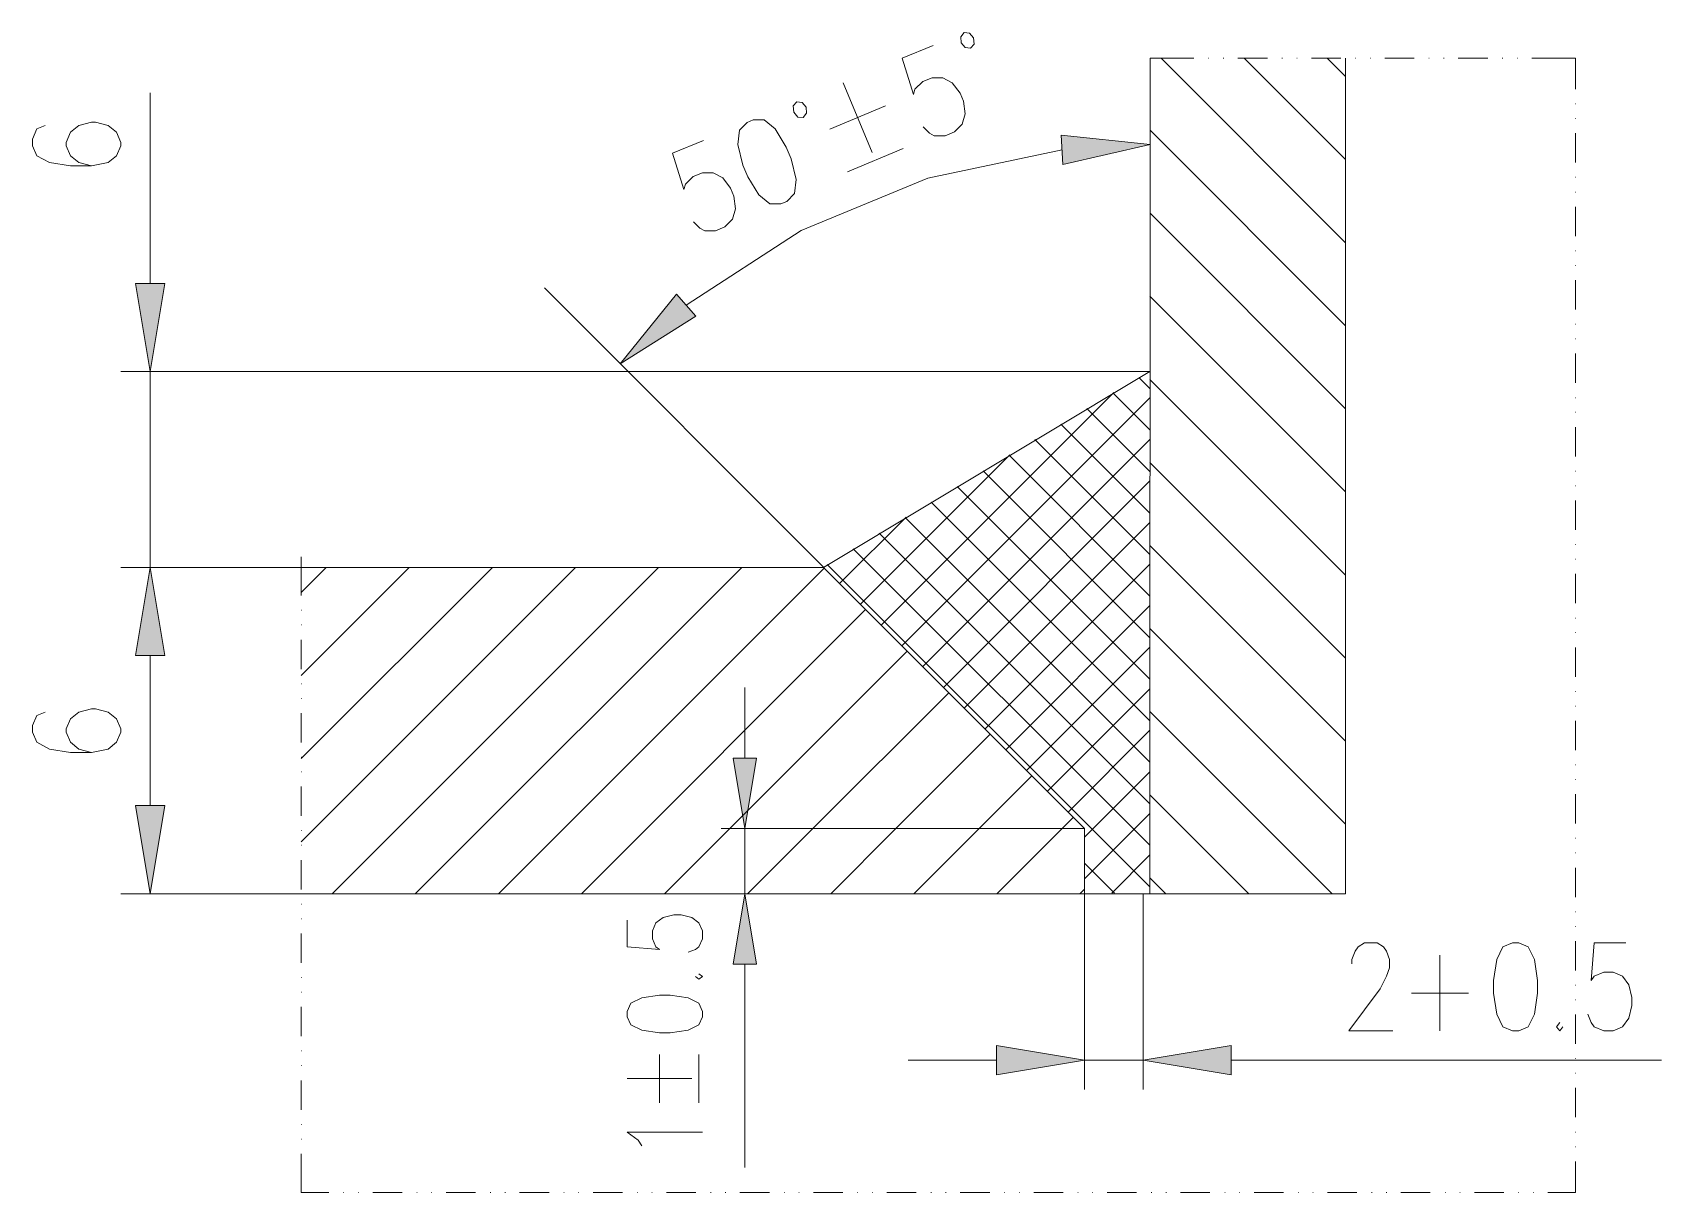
# Model space of a CAD drawing. Header units: millimetres. Extents: x 0 to 829, y 0 to 586.
# Drawn here: x 664.5 to 732.8, y 233.8 to 282.5 of the extents above; entities that cross this region are included whole.
import ezdxf

# ---------------------------------------------------------------- set-up
doc = ezdxf.new("R2010")
doc.units = ezdxf.units.MM

msp = doc.modelspace()

# ---------------------------------------------------------------- hatches: boundary and pattern name
h = msp.add_hatch(color=0)
h.dxf.hatch_style = 2
h.paths.add_polyline_path([(707.633417, 278.154694), (711.35875, 277.756056), (707.703972, 276.9235)])
h = msp.add_hatch(color=0)
h.dxf.hatch_style = 2
h.paths.add_polyline_path([(668.796111, 271.931694), (669.413472, 268.234583), (670.027306, 271.931694)])
h = msp.add_hatch(color=0)
h.dxf.hatch_style = 2
h.paths.add_polyline_path([(692.30875, 270.555861), (689.13375, 268.559139), (691.490306, 271.476611)])
h = msp.add_hatch(color=0)
h.dxf.hatch_style = 2
h.paths.add_polyline_path([(668.796111, 256.321278), (669.413472, 260.018389), (670.027306, 256.321278)])
h = msp.add_hatch(color=0)
h.dxf.hatch_style = 2
h.paths.add_polyline_path([(668.796111, 256.321278), (669.413472, 260.018389), (670.027306, 256.321278)])
h = msp.add_hatch(color=0)
h.dxf.hatch_style = 2
h.paths.add_polyline_path([(693.8645, 252.020917), (694.358389, 249.064639), (694.852278, 252.020917)])
h = msp.add_hatch(color=0)
h.dxf.hatch_style = 2
h.paths.add_polyline_path([(668.796111, 250.024194), (669.413472, 246.327083), (670.027306, 250.024194)])
h = msp.add_hatch(color=0)
h.dxf.hatch_style = 2
h.paths.add_polyline_path([(693.8645, 243.367278), (694.358389, 246.327083), (694.852278, 243.367278)])
h = msp.add_hatch(color=0)
h.dxf.hatch_style = 2
h.paths.add_polyline_path([(704.9135, 239.959444), (708.610611, 239.342083), (704.9135, 238.724722)])
h = msp.add_hatch(color=0)
h.dxf.hatch_style = 2
h.paths.add_polyline_path([(714.763056, 239.959444), (711.065944, 239.342083), (714.763056, 238.724722)])

# ---------------------------------------------------------------- linework, layer by layer
at = {"color": 0, "lineweight": 0}
for points in [[(703.957472, 282.236333), (703.788139, 282.433889), (703.562361, 282.455056), (703.42125, 282.282194), (703.438889, 282.021139), (703.608222, 281.823583), (703.834, 281.802417), (703.978639, 281.975278)], [(696.930139, 279.329444), (696.760806, 279.527), (696.535028, 279.544639), (696.390389, 279.375306), (696.411556, 279.11425), (696.580889, 278.913167), (696.806667, 278.895528), (696.951306, 279.068389)], [(694.453639, 278.683861), (694.132611, 278.359306), (694.072639, 277.763111), (694.280778, 276.898806), (694.481861, 276.408444), (694.947528, 275.649972), (695.409667, 275.268972), (695.868278, 275.268972), (696.129333, 275.374806), (696.450361, 275.699361), (696.510333, 276.295556), (696.302194, 277.163389), (696.101111, 277.650222), (695.635444, 278.412222), (695.173306, 278.789694), (694.714694, 278.793222)], [(707.633417, 278.154694), (711.35875, 277.756056), (707.703972, 276.9235)], [(668.796111, 271.931694), (669.413472, 268.234583), (670.027306, 271.931694)], [(692.30875, 270.555861), (689.13375, 268.559139), (691.490306, 271.476611)], [(668.796111, 256.321278), (669.413472, 260.018389), (670.027306, 256.321278)], [(668.796111, 256.321278), (669.413472, 260.018389), (670.027306, 256.321278)], [(693.8645, 252.020917), (694.358389, 249.064639), (694.852278, 252.020917)], [(668.796111, 250.024194), (669.413472, 246.327083), (670.027306, 250.024194)], [(693.8645, 243.367278), (694.358389, 246.327083), (694.852278, 243.367278)], [(726.559944, 244.270389), (726.164833, 244.094), (725.90025, 243.568361), (725.769722, 242.686417), (725.769722, 242.15725), (725.90025, 241.278833), (726.164833, 240.749667), (726.559944, 240.573278), (726.824528, 240.573278), (727.219639, 240.749667), (727.484222, 241.278833), (727.618278, 242.15725), (727.618278, 242.686417), (727.484222, 243.568361), (727.219639, 244.094), (726.824528, 244.270389)], [(689.430083, 241.165944), (689.581778, 240.830806), (690.033333, 240.605028), (690.781222, 240.492139), (691.232778, 240.492139), (691.984194, 240.605028), (692.43575, 240.830806), (692.587444, 241.165944), (692.587444, 241.391722), (692.43575, 241.730389), (691.984194, 241.956167), (691.232778, 242.069056), (690.781222, 242.069056), (690.033333, 241.956167), (689.581778, 241.730389), (689.430083, 241.391722)], [(704.9135, 239.959444), (708.610611, 239.342083), (704.9135, 238.724722)], [(714.763056, 239.959444), (711.065944, 239.342083), (714.763056, 238.724722)]]:
    msp.add_lwpolyline(points, close=True, dxfattribs=at)
for points in [[(702.264139, 281.915306), (700.962389, 281.375556), (701.438639, 279.858611), (701.498611, 280.077333), (701.823167, 280.398361), (702.21475, 280.560639), (702.669833, 280.560639), (703.064944, 280.341917), (703.396556, 279.908), (703.534139, 279.583444), (703.604694, 279.040167), (703.477694, 278.609778), (703.156667, 278.285222), (702.765083, 278.122944), (702.306472, 278.122944), (702.108917, 278.232306), (701.844333, 278.503944)], [(711.348167, 246.327083), (711.35875, 281.379083)], [(711.35875, 281.379083), (713.196722, 281.379083)], [(719.564361, 273.639139), (711.824417, 281.379083)], [(713.814083, 281.379083), (713.831722, 281.379083)], [(714.431444, 281.379083), (714.449083, 281.379083)], [(715.045278, 281.379083), (716.28, 281.379083)], [(719.564361, 277.124583), (715.309861, 281.379083)], [(716.893833, 281.379083), (716.911472, 281.379083)], [(717.511194, 281.379083), (717.528833, 281.379083)], [(718.128556, 281.379083), (719.35975, 281.379083)], [(719.564361, 280.610028), (718.795306, 281.379083)], [(719.564361, 246.327083), (719.564361, 281.379083)], [(719.977111, 281.379083), (719.99475, 281.379083)], [(720.590944, 281.379083), (720.608583, 281.379083)], [(721.208306, 281.379083), (722.4395, 281.379083)], [(723.056861, 281.379083), (723.0745, 281.379083)], [(723.674222, 281.379083), (723.691861, 281.379083)], [(724.288056, 281.379083), (725.522778, 281.379083)], [(726.136611, 281.379083), (726.15425, 281.379083)], [(726.753972, 281.379083), (726.771611, 281.379083)], [(727.371333, 281.379083), (729.205778, 281.379083)], [(729.205778, 280.080861), (729.205778, 281.379083)], [(698.489417, 280.3525), (699.699444, 277.424444)], [(669.413472, 271.931694), (669.413472, 279.925639)], [(697.921444, 278.405167), (700.263889, 279.375306)], [(729.205778, 279.4635), (729.223417, 279.4635)], [(729.205778, 278.846139), (729.223417, 278.846139)], [(665.010806, 278.553333), (664.658028, 278.412222), (664.481639, 277.988889), (664.481639, 277.706667), (664.658028, 277.283333), (665.187194, 277.001111), (666.065611, 276.86), (666.947556, 276.86), (667.653111, 277.001111), (668.002361, 277.283333), (668.17875, 277.706667), (668.17875, 277.847778), (668.002361, 278.271111), (667.653111, 278.553333), (667.123944, 278.690917), (666.947556, 278.690917), (666.418389, 278.553333), (666.065611, 278.271111), (665.89275, 277.847778), (665.89275, 277.706667), (666.065611, 277.283333), (666.418389, 277.001111), (666.947556, 276.86)], [(719.564361, 270.153694), (711.35875, 278.359306)], [(729.205778, 276.997583), (729.205778, 278.232306)], [(692.633306, 277.932444), (691.331556, 277.392694), (691.807806, 275.87575), (691.867778, 276.090944), (692.192333, 276.4155), (692.583917, 276.577778), (693.039, 276.57425), (693.434111, 276.359056), (693.765722, 275.925139), (693.903306, 275.597056), (693.973861, 275.057306), (693.846861, 274.623389), (693.525833, 274.298833), (693.13425, 274.136556), (692.675639, 274.140083), (692.478083, 274.245917), (692.2135, 274.517556)], [(707.668694, 277.540861), (702.041889, 276.344944), (696.725528, 274.147139), (691.899528, 271.014472)], [(698.662278, 276.616583), (701.004722, 277.586722)], [(729.205778, 276.38375), (729.223417, 276.38375)], [(729.205778, 275.766389), (729.223417, 275.766389)], [(719.564361, 266.66825), (711.35875, 274.877389)], [(729.205778, 273.917833), (729.205778, 275.149028)], [(729.205778, 273.300472), (729.223417, 273.300472)], [(729.205778, 272.686639), (729.223417, 272.686639)], [(729.205778, 270.838083), (729.205778, 272.069278)], [(685.955222, 271.744722), (697.663917, 260.025444)], [(719.564361, 263.182806), (711.355222, 271.391944)], [(729.205778, 270.220722), (729.223417, 270.220722)], [(729.205778, 269.603361), (729.223417, 269.603361)], [(729.205778, 267.754806), (729.205778, 268.989528)], [(711.348167, 268.234583), (668.17875, 268.234583)], [(669.413472, 260.018389), (669.413472, 268.234583)], [(711.348167, 268.234583), (697.656861, 260.018389)], [(711.355222, 267.5255), (710.889556, 267.991167)], [(719.564361, 259.697361), (711.355222, 267.9065)], [(709.841806, 267.359694), (700.094556, 257.612444)], [(711.355222, 265.782778), (709.799472, 267.335)], [(711.355222, 267.133917), (700.965917, 256.741083)], [(711.355222, 264.040056), (708.709389, 266.682361)], [(729.205778, 267.137444), (729.223417, 267.137444)], [(729.205778, 266.523611), (729.223417, 266.523611)], [(711.355222, 262.297333), (707.622833, 266.029722)], [(729.205778, 264.675056), (729.205778, 265.90625)], [(711.355222, 265.387667), (701.837278, 255.869722)], [(711.355222, 260.554611), (706.53275, 265.377083)], [(705.481472, 264.745611), (699.223194, 258.483806)], [(711.351694, 258.811889), (705.442667, 264.720917)], [(711.351694, 257.069167), (704.352583, 264.068278)], [(719.564361, 256.211917), (711.355222, 264.421056)], [(729.205778, 264.057694), (729.223417, 264.057694)], [(711.355222, 263.644944), (702.708639, 254.998361)], [(711.351694, 255.326444), (703.266028, 263.415639)], [(729.205778, 263.440333), (729.223417, 263.440333)], [(711.351694, 253.583722), (702.175944, 262.759472)], [(729.205778, 261.591778), (729.205778, 262.8265)], [(701.124667, 262.131528), (698.348306, 259.355167)], [(711.351694, 251.841), (701.085861, 262.106833)], [(711.355222, 261.902222), (703.58, 254.127)], [(711.351694, 250.101806), (699.995778, 261.454194)], [(675.749361, 258.833056), (675.749361, 260.455833)], [(711.348167, 248.359083), (698.909222, 260.801556)], [(719.564361, 252.726472), (711.355222, 260.935611)], [(729.205778, 260.977944), (729.223417, 260.977944)], [(729.205778, 260.360583), (729.223417, 260.360583)], [(675.749361, 260.018389), (668.17875, 260.018389)], [(675.749361, 260.018389), (668.17875, 260.018389)], [(675.745833, 248.510778), (687.256972, 260.018389)], [(675.749361, 258.967111), (676.800639, 260.018389)], [(675.749361, 255.481667), (680.286083, 260.018389)], [(675.749361, 251.996222), (683.771528, 260.018389)], [(697.656861, 260.018389), (675.749361, 260.018389)], [(677.051111, 246.327083), (690.742417, 260.018389)], [(680.536556, 246.327083), (694.227861, 260.018389)], [(684.022, 246.327083), (697.685083, 259.990167)], [(708.610611, 249.064639), (697.656861, 260.018389)], [(711.348167, 246.616361), (697.819139, 260.145389)], [(711.351694, 260.1595), (704.451361, 253.255639)], [(729.205778, 258.512028), (729.205778, 259.743222)], [(711.351694, 258.416778), (705.322722, 252.384278)], [(675.749361, 258.219222), (675.767, 258.219222)], [(687.507444, 246.327083), (699.427806, 258.247444)], [(729.205778, 257.894667), (729.223417, 257.894667)], [(675.749361, 257.601861), (675.767, 257.601861)], [(675.749361, 255.753306), (675.749361, 256.9845)], [(719.564361, 249.241028), (711.351694, 257.453694)], [(729.205778, 257.280833), (729.223417, 257.280833)], [(669.413472, 256.321278), (669.413472, 250.024194)], [(669.413472, 256.321278), (669.413472, 252.624167)], [(690.992889, 246.327083), (701.170528, 256.504722)], [(711.351694, 256.670528), (706.194083, 251.512917)], [(729.205778, 255.432278), (729.205778, 256.663472)], [(675.749361, 255.135944), (675.767, 255.135944)], [(694.358389, 252.020917), (694.358389, 254.980722)], [(711.351694, 254.927806), (707.065444, 250.641556)], [(675.749361, 254.522111), (675.767, 254.522111)], [(697.215889, 249.064639), (702.91325, 254.762)], [(729.205778, 254.814917), (729.223417, 254.814917)], [(729.205778, 254.197556), (729.223417, 254.197556)], [(665.010806, 253.947083), (664.658028, 253.805972), (664.481639, 253.382639), (664.481639, 253.100417), (664.658028, 252.680611), (665.187194, 252.398389), (666.065611, 252.257278), (666.947556, 252.257278), (667.653111, 252.398389), (668.002361, 252.680611), (668.17875, 253.100417), (668.17875, 253.241528), (668.002361, 253.664861), (667.653111, 253.947083), (667.123944, 254.088194), (666.947556, 254.088194), (666.418389, 253.947083), (666.065611, 253.664861), (665.89275, 253.241528), (665.89275, 253.100417), (666.065611, 252.680611), (666.418389, 252.398389), (666.947556, 252.257278)], [(675.749361, 252.673556), (675.749361, 253.90475)], [(718.992861, 246.327083), (711.351694, 253.96825)], [(729.205778, 252.349), (729.205778, 253.583722)], [(700.701333, 249.064639), (704.655972, 253.019278)], [(711.351694, 253.185083), (707.936806, 249.770194)], [(675.749361, 252.056194), (675.767, 252.056194)], [(729.205778, 251.735167), (729.223417, 251.735167)], [(675.745833, 249.590278), (675.745833, 250.825)], [(675.749361, 251.438833), (675.767, 251.438833)], [(704.186778, 249.064639), (706.398694, 251.276556)], [(711.351694, 251.442361), (708.610611, 248.701278)], [(729.205778, 251.117806), (729.223417, 251.117806)], [(715.507417, 246.327083), (711.351694, 250.482806)], [(729.205778, 249.26925), (729.205778, 250.500444)], [(707.67575, 249.064639), (708.141417, 249.533833)], [(711.351694, 249.699639), (708.610611, 246.958556)], [(675.745833, 248.976444), (675.763472, 248.976444)], [(708.610611, 249.064639), (693.370611, 249.064639)], [(694.358389, 249.064639), (694.358389, 246.327083)], [(694.478333, 246.327083), (697.215889, 249.064639)], [(697.963778, 246.327083), (700.701333, 249.064639)], [(701.449222, 246.327083), (704.186778, 249.064639)], [(704.934667, 246.327083), (707.67575, 249.064639)], [(708.610611, 246.327083), (708.610611, 249.064639)], [(675.745833, 248.359083), (675.763472, 248.359083)], [(729.205778, 248.651889), (729.223417, 248.651889)], [(729.205778, 248.038056), (729.223417, 248.038056)], [(675.745833, 246.510528), (675.745833, 247.741722)], [(709.8665, 246.355306), (708.610611, 247.611194)], [(711.348167, 247.956917), (709.750083, 246.355306)], [(729.205778, 246.1895), (729.205778, 247.420694)], [(712.021972, 246.327083), (711.348167, 246.997361)], [(675.745833, 246.327083), (668.17875, 246.327083)], [(675.745833, 246.327083), (719.564361, 246.327083)], [(708.610611, 246.327083), (693.370611, 246.327083)], [(708.420111, 246.327083), (708.610611, 246.514056)], [(708.610611, 246.327083), (711.348167, 246.327083)], [(708.610611, 246.327083), (708.610611, 238.110889)], [(711.065944, 246.327083), (711.065944, 238.110889)], [(675.745833, 245.893167), (675.763472, 245.893167)], [(689.430083, 245.222889), (689.430083, 244.097528), (690.781222, 243.984639), (690.633056, 244.097528), (690.481361, 244.436194), (690.481361, 244.774861), (690.633056, 245.11), (690.932917, 245.335778), (691.384472, 245.448667), (691.684333, 245.448667), (692.135889, 245.335778), (692.43575, 245.11), (692.587444, 244.774861), (692.587444, 244.436194), (692.43575, 244.097528), (692.284056, 243.984639), (691.984194, 243.87175)], [(729.205778, 245.572139), (729.223417, 245.572139)], [(675.745833, 245.279333), (675.763472, 245.279333)], [(675.745833, 243.430778), (675.745833, 244.661972)], [(729.205778, 244.954778), (729.223417, 244.954778)], [(719.825417, 243.391972), (719.825417, 243.568361), (719.959472, 243.917611), (720.09, 244.094), (720.354583, 244.270389), (720.88375, 244.270389), (721.148333, 244.094), (721.278861, 243.917611), (721.409389, 243.568361), (721.409389, 243.215583), (721.278861, 242.862806), (721.014278, 242.333639), (719.694889, 240.573278), (721.543444, 240.573278)], [(729.205778, 243.106222), (729.205778, 244.340944)], [(731.315389, 244.270389), (729.992472, 244.270389), (729.861944, 242.686417), (729.992472, 242.862806), (730.391111, 243.039194), (730.786222, 243.039194), (731.181333, 242.862806), (731.445917, 242.510028), (731.576444, 241.980861), (731.576444, 241.631611), (731.445917, 241.102444), (731.181333, 240.749667), (730.786222, 240.573278), (730.391111, 240.573278), (729.992472, 240.749667), (729.861944, 240.926056), (729.727889, 241.278833)], [(694.358389, 243.367278), (694.358389, 234.840639)], [(723.522528, 243.74475), (723.522528, 240.573278)], [(675.745833, 242.813417), (675.763472, 242.813417)], [(692.284056, 242.859278), (692.43575, 242.746389), (692.587444, 242.859278), (692.43575, 242.972167)], [(675.745833, 242.196056), (675.763472, 242.196056)], [(722.333667, 242.15725), (724.711389, 242.15725)], [(729.205778, 242.492389), (729.223417, 242.492389)], [(675.745833, 240.3475), (675.745833, 241.582222)], [(729.205778, 241.875028), (729.223417, 241.875028)], [(729.205778, 240.026472), (729.205778, 241.257667)], [(728.542556, 240.926056), (728.4085, 240.749667), (728.542556, 240.573278), (728.673083, 240.749667)], [(675.745833, 239.733667), (675.763472, 239.733667)], [(690.781222, 237.560556), (690.781222, 239.589028)], [(692.43575, 237.560556), (692.43575, 239.589028)], [(704.9135, 239.342083), (701.216389, 239.342083)], [(708.610611, 239.342083), (711.065944, 239.342083)], [(714.763056, 239.342083), (732.811167, 239.342083)], [(729.205778, 239.409111), (729.223417, 239.409111)], [(675.745833, 239.116306), (675.763472, 239.116306)], [(675.745833, 237.26775), (675.745833, 238.498944)], [(689.430083, 238.576556), (692.135889, 238.576556)], [(729.205778, 238.795278), (729.223417, 238.795278)], [(729.205778, 236.946722), (729.205778, 238.177917)], [(675.745833, 236.650389), (675.763472, 236.650389)], [(675.745833, 236.036556), (675.763472, 236.036556)], [(690.033333, 235.757861), (689.881639, 235.983639), (689.430083, 236.322306), (692.587444, 236.322306)], [(729.205778, 236.329361), (729.223417, 236.329361)], [(675.745833, 233.796417), (675.745833, 235.419194)], [(729.205778, 235.712), (729.223417, 235.712)], [(729.205778, 233.796417), (729.205778, 235.098167)], [(675.745833, 233.796417), (676.902944, 233.796417)], [(677.520306, 233.796417), (677.537944, 233.796417)], [(678.137667, 233.796417), (678.155306, 233.796417)], [(678.7515, 233.796417), (679.986222, 233.796417)], [(680.600056, 233.796417), (680.617694, 233.796417)], [(681.217417, 233.796417), (681.235056, 233.796417)], [(681.834778, 233.796417), (683.065972, 233.796417)], [(683.683333, 233.796417), (683.700972, 233.796417)], [(684.297167, 233.796417), (684.314806, 233.796417)], [(684.914528, 233.796417), (686.145722, 233.796417)], [(686.763083, 233.796417), (686.780722, 233.796417)], [(687.380444, 233.796417), (687.398083, 233.796417)], [(687.994278, 233.796417), (689.229, 233.796417)], [(689.842833, 233.796417), (689.860472, 233.796417)], [(690.460194, 233.796417), (690.477833, 233.796417)], [(691.077556, 233.796417), (692.30875, 233.796417)], [(692.926111, 233.796417), (692.94375, 233.796417)], [(693.539944, 233.796417), (693.557583, 233.796417)], [(694.157306, 233.796417), (695.3885, 233.796417)], [(696.005861, 233.796417), (696.0235, 233.796417)], [(696.623222, 233.796417), (696.640861, 233.796417)], [(697.237056, 233.796417), (698.471778, 233.796417)], [(699.085611, 233.796417), (699.10325, 233.796417)], [(699.702972, 233.796417), (699.720611, 233.796417)], [(700.320333, 233.796417), (701.551528, 233.796417)], [(702.168889, 233.796417), (702.186528, 233.796417)], [(702.782722, 233.796417), (702.800361, 233.796417)], [(703.400083, 233.796417), (704.631278, 233.796417)], [(705.248639, 233.796417), (705.266278, 233.796417)], [(705.866, 233.796417), (705.883639, 233.796417)], [(706.479833, 233.796417), (707.714556, 233.796417)], [(708.328389, 233.796417), (708.346028, 233.796417)], [(708.94575, 233.796417), (708.963389, 233.796417)], [(709.563111, 233.796417), (710.794306, 233.796417)], [(711.411667, 233.796417), (711.429306, 233.796417)], [(712.0255, 233.796417), (712.043139, 233.796417)], [(712.642861, 233.796417), (713.874056, 233.796417)], [(714.491417, 233.796417), (714.509056, 233.796417)], [(715.108778, 233.796417), (715.126417, 233.796417)], [(715.722611, 233.796417), (716.957333, 233.796417)], [(717.571167, 233.796417), (717.588806, 233.796417)], [(718.188528, 233.796417), (718.206167, 233.796417)], [(718.805889, 233.796417), (720.037083, 233.796417)], [(720.654444, 233.796417), (720.672083, 233.796417)], [(721.268278, 233.796417), (721.285917, 233.796417)], [(721.885639, 233.796417), (723.116833, 233.796417)], [(723.734194, 233.796417), (723.751833, 233.796417)], [(724.351556, 233.796417), (724.369194, 233.796417)], [(724.965389, 233.796417), (726.200111, 233.796417)], [(726.817472, 233.796417), (726.835111, 233.796417)], [(727.431306, 233.796417), (727.448944, 233.796417)], [(728.048667, 233.796417), (729.205778, 233.796417)]]:
    msp.add_lwpolyline(points, dxfattribs=at)

doc.saveas('drawing.dxf')
